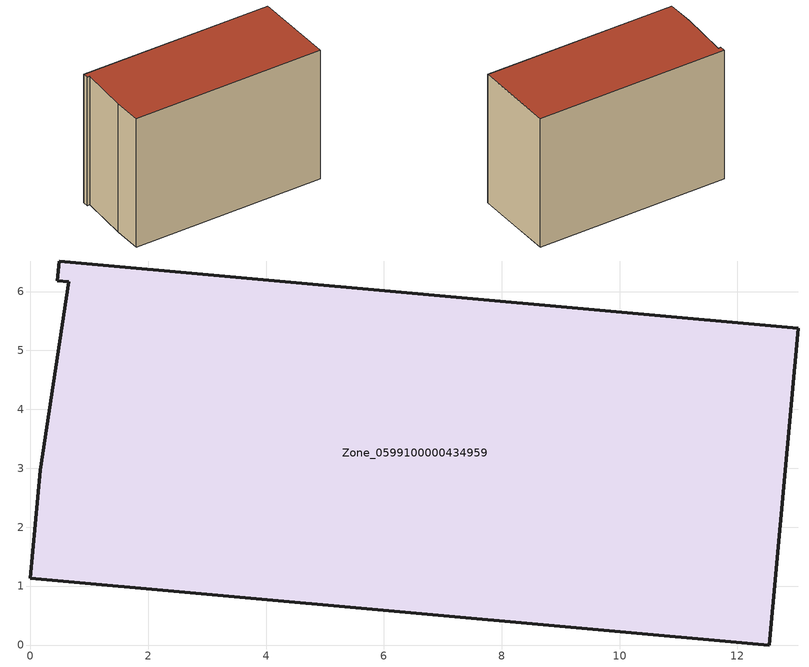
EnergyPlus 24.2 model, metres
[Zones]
Zone_0599100000434959
 floor ground (C_G): 0.46,6.18 0.49,6.52 13.03,5.38 12.54,0 0,1.14 0.17,2.97 0.65,6.17 z0
 wall outside (C_F): 12.54,0 13.03,5.38 0.49,6.52 0.46,6.18 0.65,6.17 0.17,2.97 0,1.14 12.54,0 z0:8.82
 roof outside (C_R): 0.49,6.52 0.46,6.18 0.65,6.17 0.17,2.97 0,1.14 12.54,0 13.03,5.38 z8.82
[BUILDING]
Pand.0599100000434959: North Axis=0; Terrain=City; Loads Convergence Tolerance Value=0.04; Temperature Convergence Tolerance Value=0.4; Solar Distribution=FullExterior; Maximum Number of Warmup Days=25; Minimum Number of Warmup Days=1
[Site:Location]
Rotterdam.The.Hague.AP_ZH_NLD Design_Conditions: Latitude=51.96; Longitude=4.45; Time Zone=1; Elevation=-4.5
[SITE:GROUNDTEMPERATURE:BUILDINGSURFACE]
18, 18, 18, 18, 18, 18, 18, 18, 18, 18, 18, 18
[MATERIAL] Thermal Absorptance=0.9; Solar Absorptance=0.7; Visible Absorptance=0.7
Name | Roughness | Thickness | Conductivity | Density | Specific Heat
G.TI.2006-2014 | MediumSmooth | 0.15 | 0.06 | 540 | 1210
F.TI.2006-2014 | Rough | 0.3 | 0.12 | 1920 | 840
R.TI.2006-2014 | MediumRough | 0.2 | 0.08 | 1500 | 1000
[CONSTRUCTION]
C_G: G.TI.2006-2014
C_F: F.TI.2006-2014
C_R: R.TI.2006-2014
[ZONE]
Zone_0599100000434959: Type=1; Multiplier=1; Ceiling Height=Autocalculate; Volume=Autocalculate; Floor Area=autocalculate; Part of Total Floor Area=Yes
[ZONEINFILTRATION:DESIGNFLOWRATE]
Infil_Zone_0599100000434959: Zone or ZoneList or Space or SpaceList=Zone_0599100000434959; Schedule=AlwaysOn; Design Flow Rate Calculation Method=Flow/Area; Flow Rate per Floor Area=0.0015; Constant Term Coefficient=1; Temperature Term Coefficient=0; Velocity Term Coefficient=0; Velocity Squared Term Coefficient=0
[HVACTEMPLATE:ZONE:IDEALLOADSAIRSYSTEM]
Zone_0599100000434959: Maximum Heating Supply Air Temperature=50; Minimum Cooling Supply Air Temperature=13; Maximum Heating Supply Air Humidity Ratio=0.0156; Minimum Cooling Supply Air Humidity Ratio=0.0077; Heating Limit=NoLimit; Cooling Limit=NoLimit; Dehumidification Control Type=ConstantSensibleHeatRatio; Cooling Sensible Heat Ratio=0.7; Dehumidification Setpoint=60; Humidification Control Type=None; Humidification Setpoint=30; Outdoor Air Method=None; Outdoor Air Flow Rate per Person=0.00944; Outdoor Air Flow Rate per Zone Floor Area=0; Outdoor Air Flow Rate per Zone=0; Demand Controlled Ventilation Type=None; Outdoor Air Economizer Type=NoEconomizer; Heat Recovery Type=None; Sensible Heat Recovery Effectiveness=0.7; Latent Heat Recovery Effectiveness=0.65
[ZONECONTROL:THERMOSTAT]
ThermostatControl_Zone_0599100000434959: Zone or ZoneList=Zone_0599100000434959; Control Type Schedule=DualSetpointControlType; Control 1=Thermostat_Zone_0599100000434959; Temperature Difference Between Cutout And Setpoint=0
[THERMOSTATSETPOINT:DUALSETPOINT]
Thermostat_Zone_0599100000434959: Heating Setpoint Temperature Schedule=HeatingSetpoint_Zone_0599100000434959; Cooling Setpoint Temperature Schedule=CoolingSetpoint_Zone_0599100000434959
[SCHEDULE:COMPACT]
HeatingSetpoint_Zone_0599100000434959: Through: 12/31, For: AllDays, Until: 24:00, 21
CoolingSetpoint_Zone_0599100000434959: Through: 12/31, For: AllDays, Until: 24:00, 24
DualSetpointControlType: Through: 12/31, For: AllDays, Until: 24:00, 4
AlwaysOn: Through: 12/31, For: AllDays, Until: 24:00, 1
